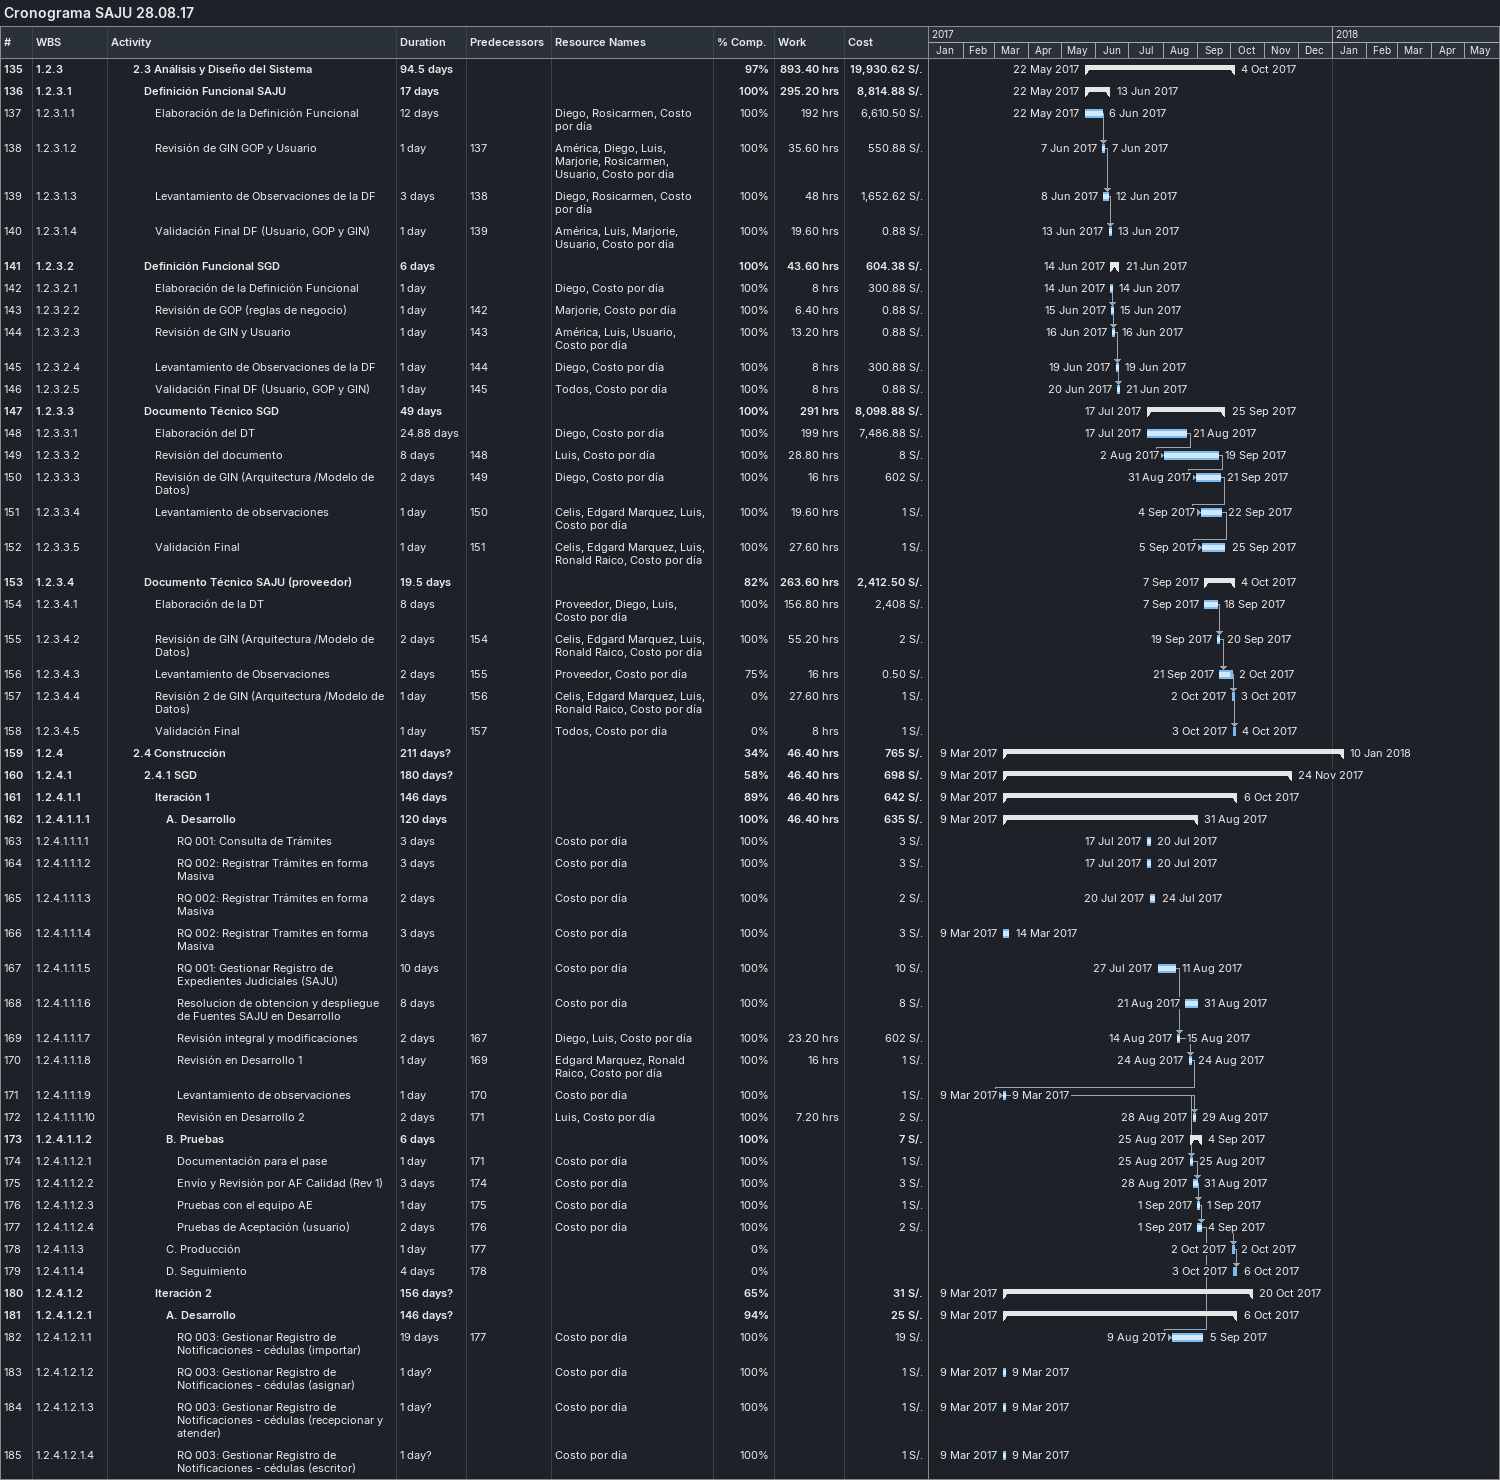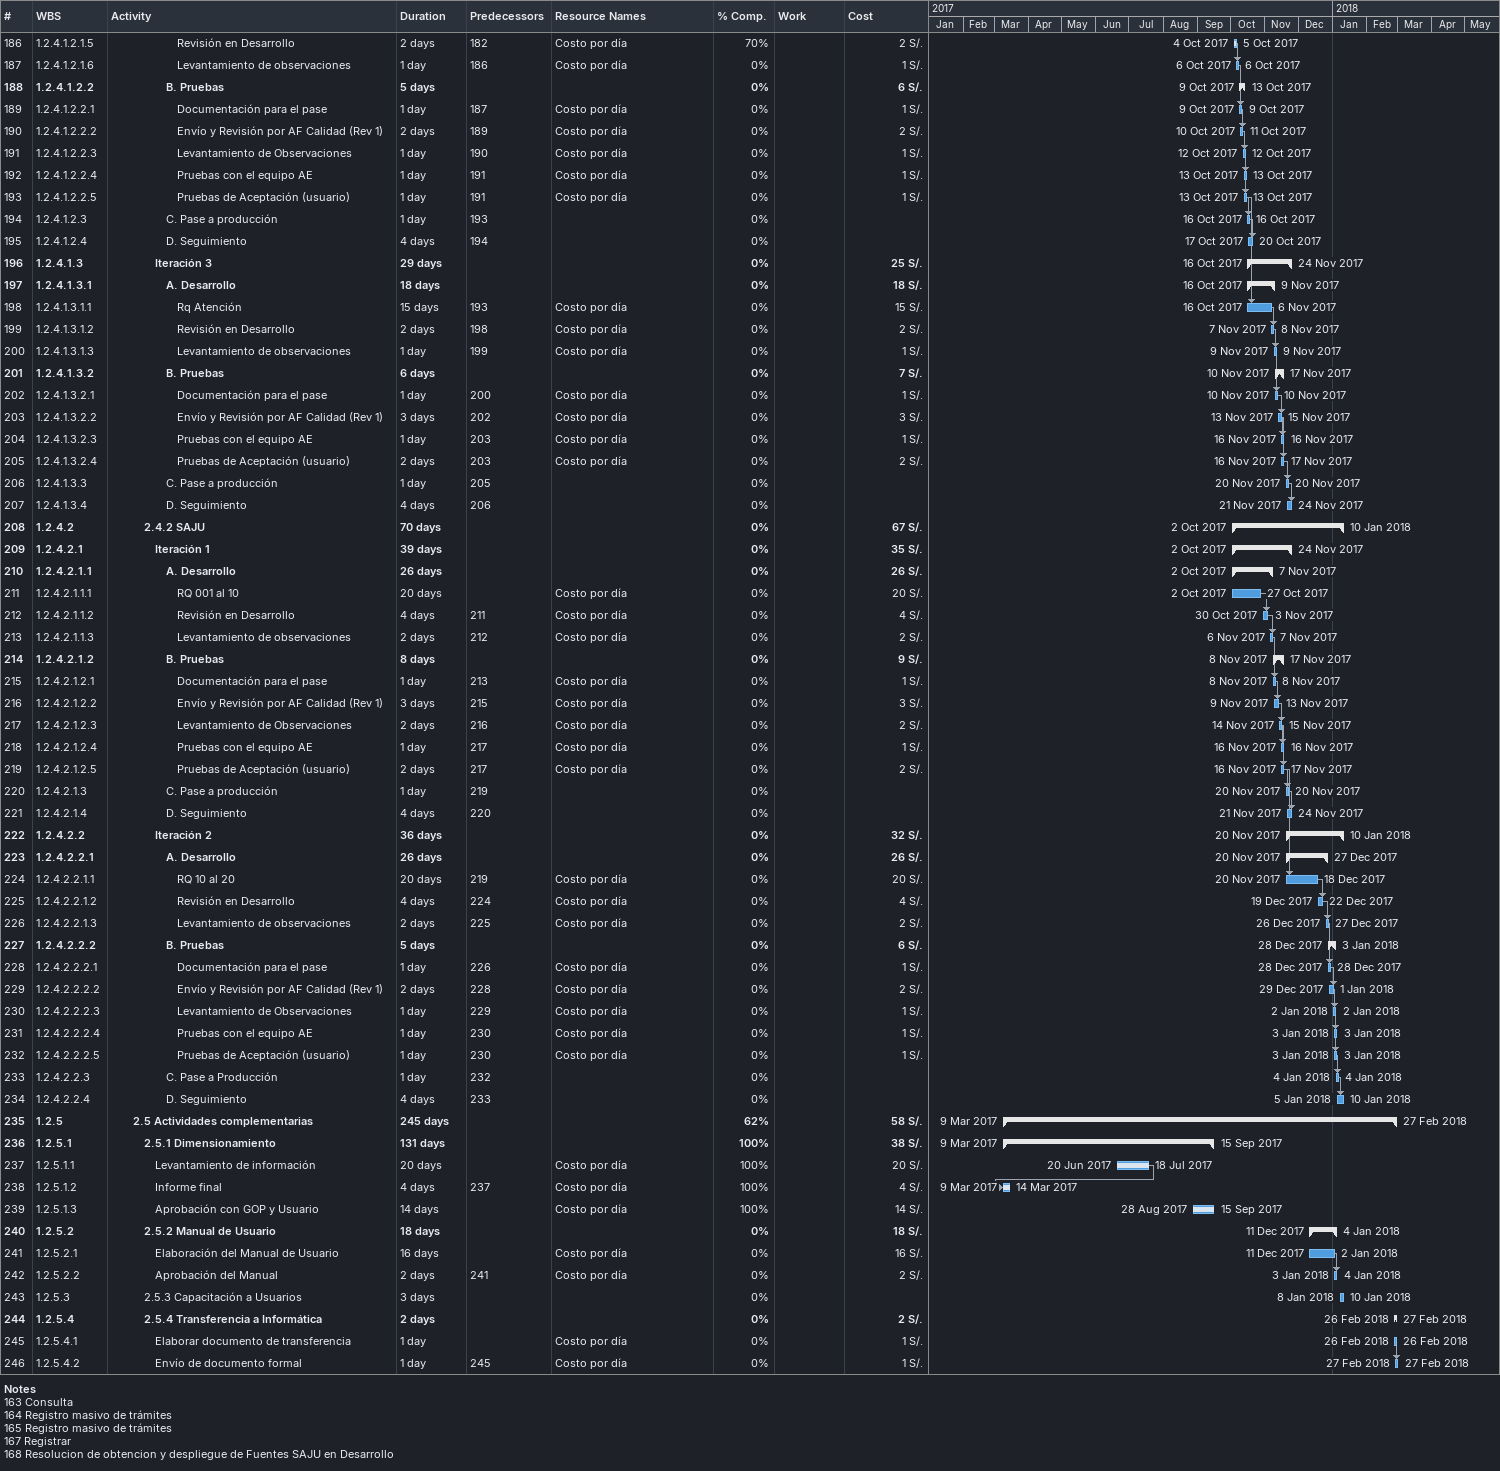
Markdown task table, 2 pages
Cronograma SAJU 28.08.17

| ID | WBS | Task | Duration | Start | Finish | Predecessors | Resources | % complete | Work (h) | Cost (S/.) |
|---|---|---|---|---|---|---|---|---|---|---|
| 135 | 1.2.3 | **2.3 Análisis y Diseño del Sistema** | 94.5d | 2017-05-22 | 2017-10-04 |  |  | 97 | 893.40 | 19930.62 |
| 136 | 1.2.3.1 | **Definición Funcional SAJU** | 17d | 2017-05-22 | 2017-06-13 |  |  | 100 | 295.20 | 8814.88 |
| 137 | 1.2.3.1.1 | Elaboración de la Definición Funcional | 12d | 2017-05-22 | 2017-06-06 |  | Diego, Rosicarmen, Costo por día | 100 | 192 | 6610.50 |
| 138 | 1.2.3.1.2 | Revisión de GIN GOP y Usuario | 1d | 2017-06-07 | 2017-06-07 | 137 | América, Diego, Luis, Marjorie, Rosicarmen, Usuario, Costo por día | 100 | 35.60 | 550.88 |
| 139 | 1.2.3.1.3 | Levantamiento de Observaciones de la DF | 3d | 2017-06-08 | 2017-06-12 | 138 | Diego, Rosicarmen, Costo por día | 100 | 48 | 1652.62 |
| 140 | 1.2.3.1.4 | Validación Final DF (Usuario, GOP y GIN) | 1d | 2017-06-13 | 2017-06-13 | 139 | América, Luis, Marjorie, Usuario, Costo por día | 100 | 19.60 | 0.88 |
| 141 | 1.2.3.2 | **Definición Funcional SGD** | 6d | 2017-06-14 | 2017-06-21 |  |  | 100 | 43.60 | 604.38 |
| 142 | 1.2.3.2.1 | Elaboración de la Definición Funcional | 1d | 2017-06-14 | 2017-06-14 |  | Diego, Costo por día | 100 | 8 | 300.88 |
| 143 | 1.2.3.2.2 | Revisión de GOP (reglas de negocio) | 1d | 2017-06-15 | 2017-06-15 | 142 | Marjorie, Costo por día | 100 | 6.40 | 0.88 |
| 144 | 1.2.3.2.3 | Revisión de GIN y Usuario | 1d | 2017-06-16 | 2017-06-16 | 143 | América, Luis, Usuario, Costo por día | 100 | 13.20 | 0.88 |
| 145 | 1.2.3.2.4 | Levantamiento de Observaciones de la DF | 1d | 2017-06-19 | 2017-06-19 | 144 | Diego, Costo por día | 100 | 8 | 300.88 |
| 146 | 1.2.3.2.5 | Validación Final DF (Usuario, GOP y GIN) | 1d | 2017-06-20 | 2017-06-21 | 145 | Todos, Costo por día | 100 | 8 | 0.88 |
| 147 | 1.2.3.3 | **Documento Técnico SGD** | 49d | 2017-07-17 | 2017-09-25 |  |  | 100 | 291 | 8098.88 |
| 148 | 1.2.3.3.1 | Elaboración del DT | 24.88d | 2017-07-17 | 2017-08-21 |  | Diego, Costo por día | 100 | 199 | 7486.88 |
| 149 | 1.2.3.3.2 | Revisión del documento | 8d | 2017-08-02 | 2017-09-19 | 148 | Luis, Costo por día | 100 | 28.80 | 8 |
| 150 | 1.2.3.3.3 | Revisión de GIN (Arquitectura /Modelo de Datos) | 2d | 2017-08-31 | 2017-09-21 | 149 | Diego, Costo por día | 100 | 16 | 602 |
| 151 | 1.2.3.3.4 | Levantamiento de observaciones | 1d | 2017-09-04 | 2017-09-22 | 150 | Celis, Edgard Marquez, Luis, Costo por día | 100 | 19.60 | 1 |
| 152 | 1.2.3.3.5 | Validación Final | 1d | 2017-09-05 | 2017-09-25 | 151 | Celis, Edgard Marquez, Luis, Ronald Raico, Costo por día | 100 | 27.60 | 1 |
| 153 | 1.2.3.4 | **Documento Técnico SAJU (proveedor)** | 19.5d | 2017-09-07 | 2017-10-04 |  |  | 82 | 263.60 | 2412.50 |
| 154 | 1.2.3.4.1 | Elaboración de la DT | 8d | 2017-09-07 | 2017-09-18 |  | Proveedor, Diego, Luis, Costo por día | 100 | 156.80 | 2408 |
| 155 | 1.2.3.4.2 | Revisión de GIN (Arquitectura /Modelo de Datos) | 2d | 2017-09-19 | 2017-09-20 | 154 | Celis, Edgard Marquez, Luis, Ronald Raico, Costo por día | 100 | 55.20 | 2 |
| 156 | 1.2.3.4.3 | Levantamiento de Observaciones | 2d | 2017-09-21 | 2017-10-02 | 155 | Proveedor, Costo por día | 75 | 16 | 0.50 |
| 157 | 1.2.3.4.4 | Revisión 2 de GIN (Arquitectura /Modelo de Datos) | 1d | 2017-10-02 | 2017-10-03 | 156 | Celis, Edgard Marquez, Luis, Ronald Raico, Costo por día | 0 | 27.60 | 1 |
| 158 | 1.2.3.4.5 | Validación Final | 1d | 2017-10-03 | 2017-10-04 | 157 | Todos, Costo por día | 0 | 8 | 1 |
| 159 | 1.2.4 | **2.4 Construcción** | 211d? | 2017-03-09 | 2018-01-10 |  |  | 34 | 46.40 | 765 |
| 160 | 1.2.4.1 | **2.4.1 SGD** | 180d? | 2017-03-09 | 2017-11-24 |  |  | 58 | 46.40 | 698 |
| 161 | 1.2.4.1.1 | **Iteración 1** | 146d | 2017-03-09 | 2017-10-06 |  |  | 89 | 46.40 | 642 |
| 162 | 1.2.4.1.1.1 | **A. Desarrollo** | 120d | 2017-03-09 | 2017-08-31 |  |  | 100 | 46.40 | 635 |
| 163 | 1.2.4.1.1.1.1 | RQ 001: Consulta de Trámites | 3d | 2017-07-17 | 2017-07-20 |  | Costo por día | 100 |  | 3 |
| 164 | 1.2.4.1.1.1.2 | RQ 002: Registrar Trámites en forma Masiva | 3d | 2017-07-17 | 2017-07-20 |  | Costo por día | 100 |  | 3 |
| 165 | 1.2.4.1.1.1.3 | RQ 002: Registrar Trámites en forma Masiva | 2d | 2017-07-20 | 2017-07-24 |  | Costo por día | 100 |  | 2 |
| 166 | 1.2.4.1.1.1.4 | RQ 002: Registrar Tramites en forma Masiva | 3d | 2017-03-09 | 2017-03-14 |  | Costo por día | 100 |  | 3 |
| 167 | 1.2.4.1.1.1.5 | RQ 001: Gestionar Registro de Expedientes Judiciales (SAJU) | 10d | 2017-07-27 | 2017-08-11 |  | Costo por día | 100 |  | 10 |
| 168 | 1.2.4.1.1.1.6 | Resolucion de obtencion y despliegue de Fuentes SAJU en Desarrollo | 8d | 2017-08-21 | 2017-08-31 |  | Costo por día | 100 |  | 8 |
| 169 | 1.2.4.1.1.1.7 | Revisión integral y modificaciones | 2d | 2017-08-14 | 2017-08-15 | 167 | Diego, Luis, Costo por día | 100 | 23.20 | 602 |
| 170 | 1.2.4.1.1.1.8 | Revisión en Desarrollo 1 | 1d | 2017-08-24 | 2017-08-24 | 169 | Edgard Marquez, Ronald Raico, Costo por día | 100 | 16 | 1 |
| 171 | 1.2.4.1.1.1.9 | Levantamiento de observaciones | 1d | 2017-03-09 | 2017-03-09 | 170 | Costo por día | 100 |  | 1 |
| 172 | 1.2.4.1.1.1.10 | Revisión en Desarrollo 2 | 2d | 2017-08-28 | 2017-08-29 | 171 | Luis, Costo por día | 100 | 7.20 | 2 |
| 173 | 1.2.4.1.1.2 | **B. Pruebas** | 6d | 2017-08-25 | 2017-09-04 |  |  | 100 |  | 7 |
| 174 | 1.2.4.1.1.2.1 | Documentación para el pase | 1d | 2017-08-25 | 2017-08-25 | 171 | Costo por día | 100 |  | 1 |
| 175 | 1.2.4.1.1.2.2 | Envío y Revisión por AF Calidad (Rev 1) | 3d | 2017-08-28 | 2017-08-31 | 174 | Costo por día | 100 |  | 3 |
| 176 | 1.2.4.1.1.2.3 | Pruebas con el equipo AE | 1d | 2017-09-01 | 2017-09-01 | 175 | Costo por día | 100 |  | 1 |
| 177 | 1.2.4.1.1.2.4 | Pruebas de Aceptación (usuario) | 2d | 2017-09-01 | 2017-09-04 | 176 | Costo por día | 100 |  | 2 |
| 178 | 1.2.4.1.1.3 | C. Producción | 1d | 2017-10-02 | 2017-10-02 | 177 |  | 0 |  |  |
| 179 | 1.2.4.1.1.4 | D. Seguimiento | 4d | 2017-10-03 | 2017-10-06 | 178 |  | 0 |  |  |
| 180 | 1.2.4.1.2 | **Iteración 2** | 156d? | 2017-03-09 | 2017-10-20 |  |  | 65 |  | 31 |
| 181 | 1.2.4.1.2.1 | **A. Desarrollo** | 146d? | 2017-03-09 | 2017-10-06 |  |  | 94 |  | 25 |
| 182 | 1.2.4.1.2.1.1 | RQ 003: Gestionar Registro de Notificaciones - cédulas (importar) | 19d | 2017-08-09 | 2017-09-05 | 177 | Costo por día | 100 |  | 19 |
| 183 | 1.2.4.1.2.1.2 | RQ 003: Gestionar Registro de Notificaciones - cédulas (asignar) | 1d? | 2017-03-09 | 2017-03-09 |  | Costo por día | 100 |  | 1 |
| 184 | 1.2.4.1.2.1.3 | RQ 003: Gestionar Registro de Notificaciones - cédulas (recepcionar y atender) | 1d? | 2017-03-09 | 2017-03-09 |  | Costo por día | 100 |  | 1 |
| 185 | 1.2.4.1.2.1.4 | RQ 003: Gestionar Registro de Notificaciones - cédulas (escritor) | 1d? | 2017-03-09 | 2017-03-09 |  | Costo por día | 100 |  | 1 |
| 186 | 1.2.4.1.2.1.5 | Revisión en Desarrollo | 2d | 2017-10-04 | 2017-10-05 | 182 | Costo por día | 70 |  | 2 |
| 187 | 1.2.4.1.2.1.6 | Levantamiento de observaciones | 1d | 2017-10-06 | 2017-10-06 | 186 | Costo por día | 0 |  | 1 |
| 188 | 1.2.4.1.2.2 | **B. Pruebas** | 5d | 2017-10-09 | 2017-10-13 |  |  | 0 |  | 6 |
| 189 | 1.2.4.1.2.2.1 | Documentación para el pase | 1d | 2017-10-09 | 2017-10-09 | 187 | Costo por día | 0 |  | 1 |
| 190 | 1.2.4.1.2.2.2 | Envío y Revisión por AF Calidad (Rev 1) | 2d | 2017-10-10 | 2017-10-11 | 189 | Costo por día | 0 |  | 2 |
| 191 | 1.2.4.1.2.2.3 | Levantamiento de Observaciones | 1d | 2017-10-12 | 2017-10-12 | 190 | Costo por día | 0 |  | 1 |
| 192 | 1.2.4.1.2.2.4 | Pruebas con el equipo AE | 1d | 2017-10-13 | 2017-10-13 | 191 | Costo por día | 0 |  | 1 |
| 193 | 1.2.4.1.2.2.5 | Pruebas de Aceptación (usuario) | 1d | 2017-10-13 | 2017-10-13 | 191 | Costo por día | 0 |  | 1 |
| 194 | 1.2.4.1.2.3 | C. Pase a producción | 1d | 2017-10-16 | 2017-10-16 | 193 |  | 0 |  |  |
| 195 | 1.2.4.1.2.4 | D. Seguimiento | 4d | 2017-10-17 | 2017-10-20 | 194 |  | 0 |  |  |
| 196 | 1.2.4.1.3 | **Iteración 3** | 29d | 2017-10-16 | 2017-11-24 |  |  | 0 |  | 25 |
| 197 | 1.2.4.1.3.1 | **A. Desarrollo** | 18d | 2017-10-16 | 2017-11-09 |  |  | 0 |  | 18 |
| 198 | 1.2.4.1.3.1.1 | Rq Atención | 15d | 2017-10-16 | 2017-11-06 | 193 | Costo por día | 0 |  | 15 |
| 199 | 1.2.4.1.3.1.2 | Revisión en Desarrollo | 2d | 2017-11-07 | 2017-11-08 | 198 | Costo por día | 0 |  | 2 |
| 200 | 1.2.4.1.3.1.3 | Levantamiento de observaciones | 1d | 2017-11-09 | 2017-11-09 | 199 | Costo por día | 0 |  | 1 |
| 201 | 1.2.4.1.3.2 | **B. Pruebas** | 6d | 2017-11-10 | 2017-11-17 |  |  | 0 |  | 7 |
| 202 | 1.2.4.1.3.2.1 | Documentación para el pase | 1d | 2017-11-10 | 2017-11-10 | 200 | Costo por día | 0 |  | 1 |
| 203 | 1.2.4.1.3.2.2 | Envío y Revisión por AF Calidad (Rev 1) | 3d | 2017-11-13 | 2017-11-15 | 202 | Costo por día | 0 |  | 3 |
| 204 | 1.2.4.1.3.2.3 | Pruebas con el equipo AE | 1d | 2017-11-16 | 2017-11-16 | 203 | Costo por día | 0 |  | 1 |
| 205 | 1.2.4.1.3.2.4 | Pruebas de Aceptación (usuario) | 2d | 2017-11-16 | 2017-11-17 | 203 | Costo por día | 0 |  | 2 |
| 206 | 1.2.4.1.3.3 | C. Pase a producción | 1d | 2017-11-20 | 2017-11-20 | 205 |  | 0 |  |  |
| 207 | 1.2.4.1.3.4 | D. Seguimiento | 4d | 2017-11-21 | 2017-11-24 | 206 |  | 0 |  |  |
| 208 | 1.2.4.2 | **2.4.2 SAJU** | 70d | 2017-10-02 | 2018-01-10 |  |  | 0 |  | 67 |
| 209 | 1.2.4.2.1 | **Iteración 1** | 39d | 2017-10-02 | 2017-11-24 |  |  | 0 |  | 35 |
| 210 | 1.2.4.2.1.1 | **A. Desarrollo** | 26d | 2017-10-02 | 2017-11-07 |  |  | 0 |  | 26 |
| 211 | 1.2.4.2.1.1.1 | RQ 001 al 10 | 20d | 2017-10-02 | 2017-10-27 |  | Costo por día | 0 |  | 20 |
| 212 | 1.2.4.2.1.1.2 | Revisión en Desarrollo | 4d | 2017-10-30 | 2017-11-03 | 211 | Costo por día | 0 |  | 4 |
| 213 | 1.2.4.2.1.1.3 | Levantamiento de observaciones | 2d | 2017-11-06 | 2017-11-07 | 212 | Costo por día | 0 |  | 2 |
| 214 | 1.2.4.2.1.2 | **B. Pruebas** | 8d | 2017-11-08 | 2017-11-17 |  |  | 0 |  | 9 |
| 215 | 1.2.4.2.1.2.1 | Documentación para el pase | 1d | 2017-11-08 | 2017-11-08 | 213 | Costo por día | 0 |  | 1 |
| 216 | 1.2.4.2.1.2.2 | Envío y Revisión por AF Calidad (Rev 1) | 3d | 2017-11-09 | 2017-11-13 | 215 | Costo por día | 0 |  | 3 |
| 217 | 1.2.4.2.1.2.3 | Levantamiento de Observaciones | 2d | 2017-11-14 | 2017-11-15 | 216 | Costo por día | 0 |  | 2 |
| 218 | 1.2.4.2.1.2.4 | Pruebas con el equipo AE | 1d | 2017-11-16 | 2017-11-16 | 217 | Costo por día | 0 |  | 1 |
| 219 | 1.2.4.2.1.2.5 | Pruebas de Aceptación (usuario) | 2d | 2017-11-16 | 2017-11-17 | 217 | Costo por día | 0 |  | 2 |
| 220 | 1.2.4.2.1.3 | C. Pase a producción | 1d | 2017-11-20 | 2017-11-20 | 219 |  | 0 |  |  |
| 221 | 1.2.4.2.1.4 | D. Seguimiento | 4d | 2017-11-21 | 2017-11-24 | 220 |  | 0 |  |  |
| 222 | 1.2.4.2.2 | **Iteración 2** | 36d | 2017-11-20 | 2018-01-10 |  |  | 0 |  | 32 |
| 223 | 1.2.4.2.2.1 | **A. Desarrollo** | 26d | 2017-11-20 | 2017-12-27 |  |  | 0 |  | 26 |
| 224 | 1.2.4.2.2.1.1 | RQ 10 al 20 | 20d | 2017-11-20 | 2017-12-18 | 219 | Costo por día | 0 |  | 20 |
| 225 | 1.2.4.2.2.1.2 | Revisión en Desarrollo | 4d | 2017-12-19 | 2017-12-22 | 224 | Costo por día | 0 |  | 4 |
| 226 | 1.2.4.2.2.1.3 | Levantamiento de observaciones | 2d | 2017-12-26 | 2017-12-27 | 225 | Costo por día | 0 |  | 2 |
| 227 | 1.2.4.2.2.2 | **B. Pruebas** | 5d | 2017-12-28 | 2018-01-03 |  |  | 0 |  | 6 |
| 228 | 1.2.4.2.2.2.1 | Documentación para el pase | 1d | 2017-12-28 | 2017-12-28 | 226 | Costo por día | 0 |  | 1 |
| 229 | 1.2.4.2.2.2.2 | Envío y Revisión por AF Calidad (Rev 1) | 2d | 2017-12-29 | 2018-01-01 | 228 | Costo por día | 0 |  | 2 |
| 230 | 1.2.4.2.2.2.3 | Levantamiento de Observaciones | 1d | 2018-01-02 | 2018-01-02 | 229 | Costo por día | 0 |  | 1 |
| 231 | 1.2.4.2.2.2.4 | Pruebas con el equipo AE | 1d | 2018-01-03 | 2018-01-03 | 230 | Costo por día | 0 |  | 1 |
| 232 | 1.2.4.2.2.2.5 | Pruebas de Aceptación (usuario) | 1d | 2018-01-03 | 2018-01-03 | 230 | Costo por día | 0 |  | 1 |
| 233 | 1.2.4.2.2.3 | C. Pase a Producción | 1d | 2018-01-04 | 2018-01-04 | 232 |  | 0 |  |  |
| 234 | 1.2.4.2.2.4 | D. Seguimiento | 4d | 2018-01-05 | 2018-01-10 | 233 |  | 0 |  |  |
| 235 | 1.2.5 | **2.5 Actividades complementarias** | 245d | 2017-03-09 | 2018-02-27 |  |  | 62 |  | 58 |
| 236 | 1.2.5.1 | **2.5.1 Dimensionamiento** | 131d | 2017-03-09 | 2017-09-15 |  |  | 100 |  | 38 |
| 237 | 1.2.5.1.1 | Levantamiento de información | 20d | 2017-06-20 | 2017-07-18 |  | Costo por día | 100 |  | 20 |
| 238 | 1.2.5.1.2 | Informe final | 4d | 2017-03-09 | 2017-03-14 | 237 | Costo por día | 100 |  | 4 |
| 239 | 1.2.5.1.3 | Aprobación con GOP y Usuario | 14d | 2017-08-28 | 2017-09-15 |  | Costo por día | 100 |  | 14 |
| 240 | 1.2.5.2 | **2.5.2 Manual de Usuario** | 18d | 2017-12-11 | 2018-01-04 |  |  | 0 |  | 18 |
| 241 | 1.2.5.2.1 | Elaboración del Manual de Usuario | 16d | 2017-12-11 | 2018-01-02 |  | Costo por día | 0 |  | 16 |
| 242 | 1.2.5.2.2 | Aprobación del Manual | 2d | 2018-01-03 | 2018-01-04 | 241 | Costo por día | 0 |  | 2 |
| 243 | 1.2.5.3 | 2.5.3 Capacitación a Usuarios | 3d | 2018-01-08 | 2018-01-10 |  |  | 0 |  |  |
| 244 | 1.2.5.4 | **2.5.4 Transferencia a Informática** | 2d | 2018-02-26 | 2018-02-27 |  |  | 0 |  | 2 |
| 245 | 1.2.5.4.1 | Elaborar documento de transferencia | 1d | 2018-02-26 | 2018-02-26 |  | Costo por día | 0 |  | 1 |
| 246 | 1.2.5.4.2 | Envío de documento formal | 1d | 2018-02-27 | 2018-02-27 | 245 | Costo por día | 0 |  | 1 |

Notes
- 163: Consulta
- 164: Registro masivo de trámites
- 165: Registro masivo de trámites
- 167: Registrar
- 168: Resolucion de obtencion y despliegue de Fuentes SAJU en Desarrollo
